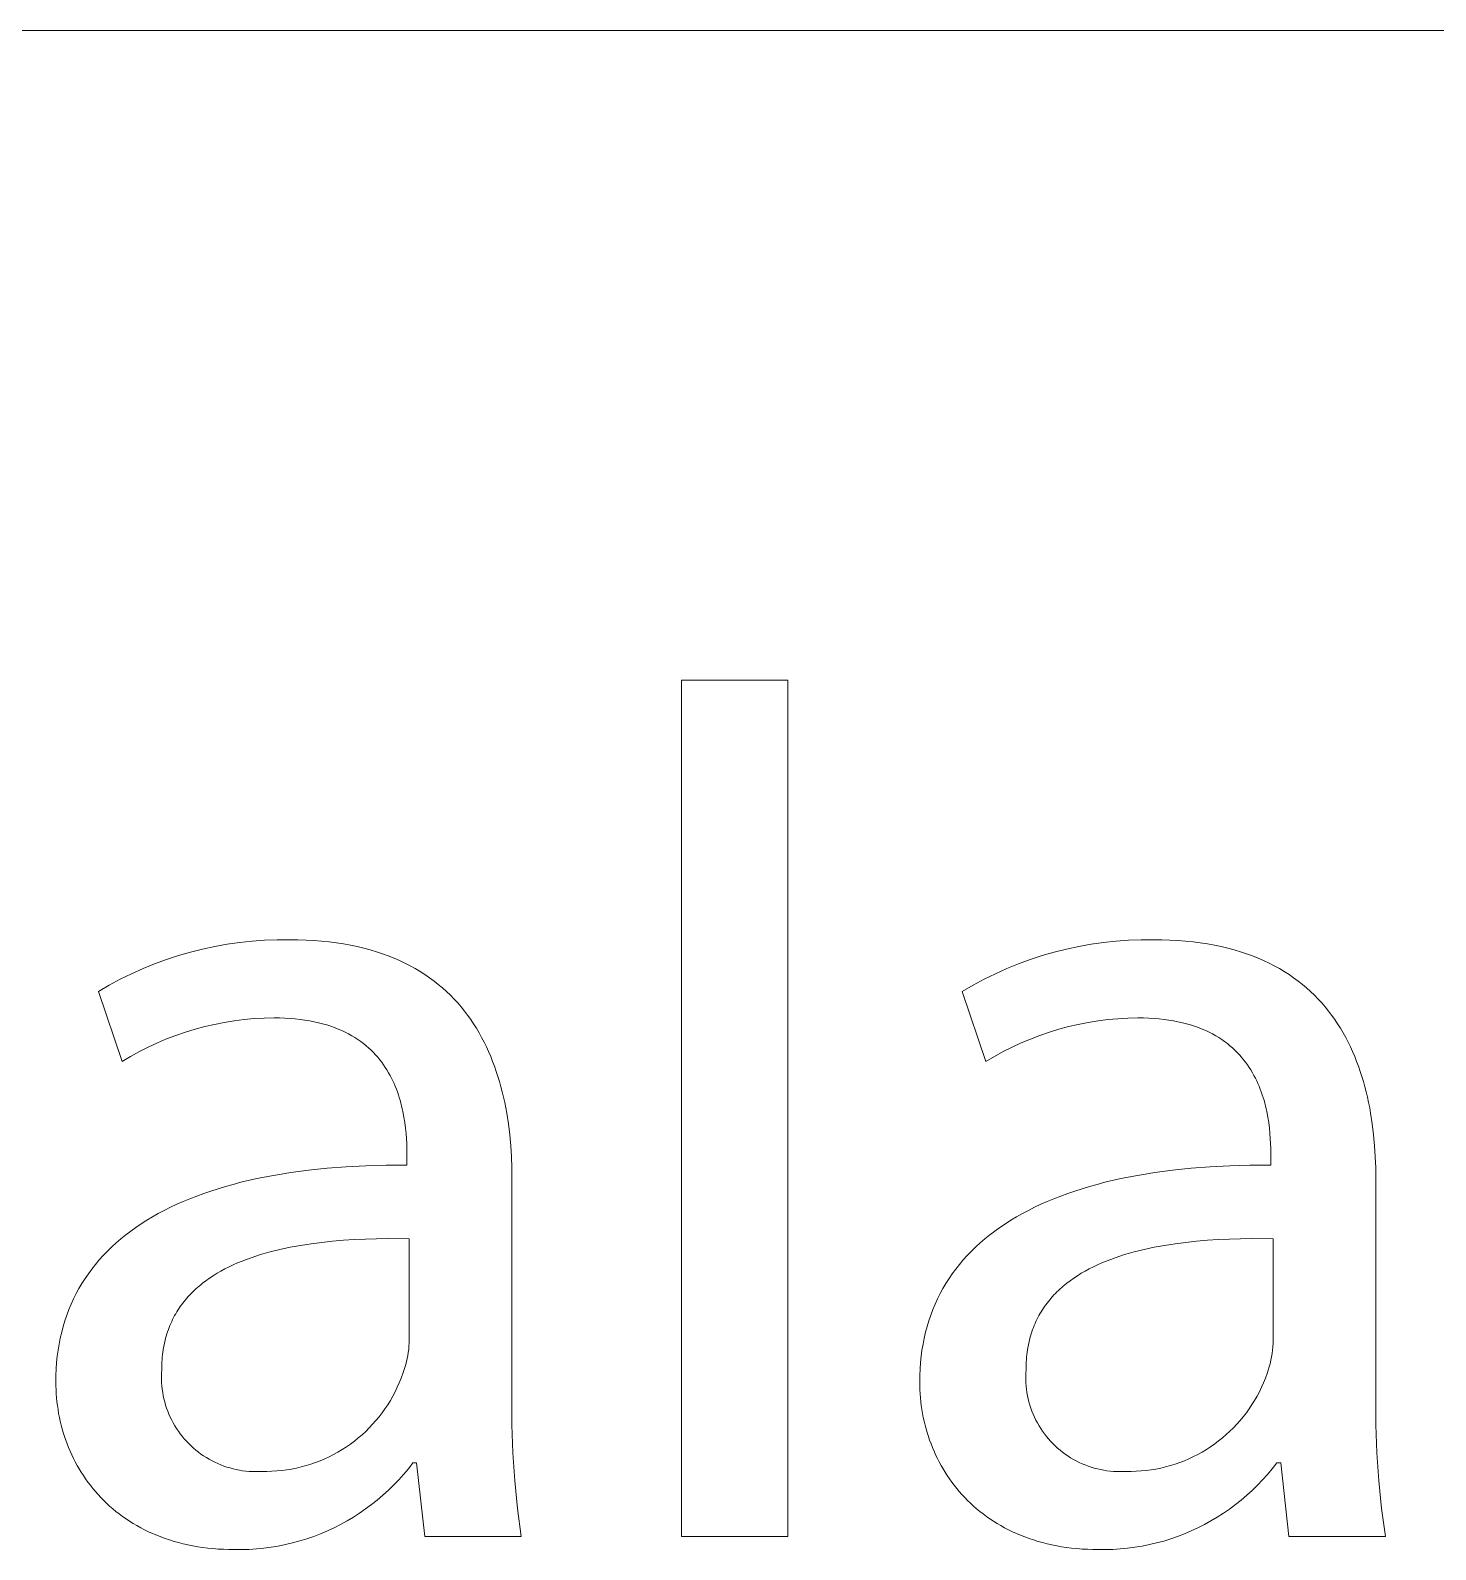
# Model space of a CAD drawing. Header units: millimetres. Extents: x 1422 to 6060, y -58 to 3182.
# Drawn here: x 5722.9 to 5777, y 142.8 to 201.3 of the extents above; entities that cross this region are included whole.
import ezdxf

# ---------------------------------------------------------------- set-up
doc = ezdxf.new("R2010")
doc.units = ezdxf.units.MM
doc.header["$MEASUREMENT"] = 0
doc.layers.add('Domyślny', color=7, linetype='Continuous', true_color=0x000000)

msp = doc.modelspace()

# ---------------------------------------------------------------- linework, layer by layer
at = {"layer": 'Domyślny', "color": 18, "lineweight": 15, "true_color": 0x000000}
for p, q in [((4307.174, 201.315), (6059.729, 201.315)), ((5747.928, 176.286), (5752.021, 176.286)), ((5747.928, 143.315), (5747.928, 176.286)), ((5752.021, 176.286), (5752.021, 143.315)), ((5730.445, 166.122), (5730.923, 166.19)), ((5730.923, 166.19), (5731.404, 166.242)), ((5731.404, 166.242), (5731.886, 166.277)), ((5731.886, 166.277), (5732.368, 166.296)), ((5732.368, 166.296), (5732.852, 166.297)), ((5732.852, 166.297), (5733.169, 166.294)), ((5733.169, 166.294), (5733.479, 166.283)), ((5733.479, 166.283), (5733.782, 166.267)), ((5733.782, 166.267), (5734.078, 166.243)), ((5734.078, 166.243), (5734.366, 166.213)), ((5734.366, 166.213), (5734.647, 166.177)), ((5734.647, 166.177), (5734.921, 166.135)), ((5763.7, 166.121), (5764.178, 166.189)), ((5764.178, 166.189), (5764.659, 166.241)), ((5764.659, 166.241), (5765.14, 166.277)), ((5765.14, 166.277), (5765.623, 166.295)), ((5765.623, 166.295), (5766.106, 166.297)), ((5766.106, 166.297), (5766.425, 166.294)), ((5766.425, 166.294), (5766.735, 166.283)), ((5766.735, 166.283), (5767.039, 166.267)), ((5767.039, 166.267), (5767.335, 166.243)), ((5767.335, 166.243), (5767.624, 166.213)), ((5767.624, 166.213), (5767.905, 166.177)), ((5767.905, 166.177), (5768.18, 166.135)), ((5728.106, 165.533), (5728.565, 165.683)), ((5728.565, 165.683), (5729.029, 165.817)), ((5729.029, 165.817), (5729.497, 165.935)), ((5729.497, 165.935), (5729.97, 166.037)), ((5729.97, 166.037), (5730.445, 166.122)), ((5734.921, 166.135), (5735.188, 166.087)), ((5735.188, 166.087), (5735.448, 166.032)), ((5735.448, 166.032), (5735.701, 165.972)), ((5735.701, 165.972), (5735.947, 165.906)), ((5735.947, 165.906), (5736.187, 165.834)), ((5736.187, 165.834), (5736.42, 165.757)), ((5736.42, 165.757), (5736.647, 165.674)), ((5736.647, 165.674), (5736.867, 165.586)), ((5736.867, 165.586), (5737.081, 165.493)), ((5761.361, 165.531), (5761.82, 165.682)), ((5761.82, 165.682), (5762.284, 165.816)), ((5762.284, 165.816), (5762.752, 165.934)), ((5762.752, 165.934), (5763.225, 166.035)), ((5763.225, 166.035), (5763.7, 166.121)), ((5768.18, 166.135), (5768.447, 166.087)), ((5768.447, 166.087), (5768.707, 166.032)), ((5768.707, 166.032), (5768.961, 165.972)), ((5768.961, 165.972), (5769.208, 165.906)), ((5769.208, 165.906), (5769.448, 165.834)), ((5769.448, 165.834), (5769.681, 165.757)), ((5769.681, 165.757), (5769.908, 165.674)), ((5769.908, 165.674), (5770.128, 165.586)), ((5770.128, 165.586), (5770.342, 165.493)), ((5726.763, 164.987), (5727.204, 165.185)), ((5727.204, 165.185), (5727.652, 165.367)), ((5727.652, 165.367), (5728.106, 165.533)), ((5737.081, 165.493), (5737.288, 165.395)), ((5737.288, 165.395), (5737.49, 165.292)), ((5737.49, 165.292), (5737.685, 165.183)), ((5737.685, 165.183), (5737.874, 165.071)), ((5737.874, 165.071), (5738.057, 164.953)), ((5760.018, 164.986), (5760.459, 165.184)), ((5760.459, 165.184), (5760.907, 165.365)), ((5760.907, 165.365), (5761.361, 165.531)), ((5770.342, 165.493), (5770.55, 165.395)), ((5770.55, 165.395), (5770.751, 165.292)), ((5770.751, 165.292), (5770.947, 165.183)), ((5770.947, 165.183), (5771.136, 165.071)), ((5771.136, 165.071), (5771.319, 164.953)), ((5725.485, 164.305), (5725.903, 164.547)), ((5725.903, 164.547), (5726.329, 164.775)), ((5726.329, 164.775), (5726.763, 164.987)), ((5738.057, 164.953), (5738.235, 164.831)), ((5738.235, 164.831), (5738.406, 164.705)), ((5738.406, 164.705), (5738.572, 164.574)), ((5738.572, 164.574), (5738.732, 164.439)), ((5738.732, 164.439), (5738.886, 164.3)), ((5758.74, 164.305), (5759.158, 164.547)), ((5759.158, 164.547), (5759.585, 164.774)), ((5759.585, 164.774), (5760.018, 164.986)), ((5771.319, 164.953), (5771.496, 164.831)), ((5771.496, 164.831), (5771.668, 164.705)), ((5771.668, 164.705), (5771.833, 164.574)), ((5771.833, 164.574), (5771.993, 164.439)), ((5771.993, 164.439), (5772.148, 164.3)), ((5726.396, 161.602), (5725.485, 164.305)), ((5738.886, 164.3), (5739.035, 164.157)), ((5739.035, 164.157), (5739.179, 164.01)), ((5739.179, 164.01), (5739.317, 163.859)), ((5739.317, 163.859), (5739.45, 163.705)), ((5759.651, 161.602), (5758.74, 164.305)), ((5772.148, 164.3), (5772.297, 164.157)), ((5772.297, 164.157), (5772.44, 164.01)), ((5772.44, 164.01), (5772.578, 163.859)), ((5772.578, 163.859), (5772.711, 163.705)), ((5731.479, 163.255), (5731.095, 163.22)), ((5731.864, 163.277), (5731.479, 163.255)), ((5732.249, 163.286), (5731.864, 163.277)), ((5732.462, 163.283), (5732.249, 163.286)), ((5732.669, 163.276), (5732.462, 163.283)), ((5732.87, 163.264), (5732.669, 163.276)), ((5733.065, 163.248), (5732.87, 163.264)), ((5733.255, 163.227), (5733.065, 163.248)), ((5739.45, 163.705), (5739.578, 163.547)), ((5739.578, 163.547), (5739.7, 163.386)), ((5739.7, 163.386), (5739.818, 163.222)), ((5764.734, 163.254), (5764.35, 163.219)), ((5765.119, 163.277), (5764.734, 163.254)), ((5765.504, 163.286), (5765.119, 163.277)), ((5765.717, 163.283), (5765.504, 163.286)), ((5765.924, 163.276), (5765.717, 163.283)), ((5766.125, 163.264), (5765.924, 163.276)), ((5766.32, 163.248), (5766.125, 163.264)), ((5766.509, 163.227), (5766.32, 163.248)), ((5772.711, 163.705), (5772.839, 163.547)), ((5772.839, 163.547), (5772.961, 163.386)), ((5772.961, 163.386), (5773.079, 163.222)), ((5728.838, 162.735), (5728.474, 162.61)), ((5729.207, 162.848), (5728.838, 162.735)), ((5729.579, 162.948), (5729.207, 162.848)), ((5729.954, 163.036), (5729.579, 162.948)), ((5730.332, 163.11), (5729.954, 163.036)), ((5730.713, 163.171), (5730.332, 163.11)), ((5731.095, 163.22), (5730.713, 163.171)), ((5733.439, 163.201), (5733.255, 163.227)), ((5733.617, 163.172), (5733.439, 163.201)), ((5733.79, 163.138), (5733.617, 163.172)), ((5733.958, 163.1), (5733.79, 163.138)), ((5734.12, 163.059), (5733.958, 163.1)), ((5734.278, 163.013), (5734.12, 163.059)), ((5734.43, 162.964), (5734.278, 163.013)), ((5734.577, 162.912), (5734.43, 162.964)), ((5734.719, 162.855), (5734.577, 162.912)), ((5734.857, 162.796), (5734.719, 162.855)), ((5734.989, 162.733), (5734.857, 162.796)), ((5735.117, 162.667), (5734.989, 162.733)), ((5735.241, 162.598), (5735.117, 162.667)), ((5739.818, 163.222), (5739.931, 163.054)), ((5739.931, 163.054), (5740.039, 162.883)), ((5740.039, 162.883), (5740.142, 162.709)), ((5740.142, 162.709), (5740.24, 162.533)), ((5762.093, 162.734), (5761.729, 162.608)), ((5762.462, 162.846), (5762.093, 162.734)), ((5762.834, 162.947), (5762.462, 162.846)), ((5763.209, 163.034), (5762.834, 162.947)), ((5763.587, 163.109), (5763.209, 163.034)), ((5763.968, 163.17), (5763.587, 163.109)), ((5764.35, 163.219), (5763.968, 163.17)), ((5766.693, 163.201), (5766.509, 163.227)), ((5766.872, 163.172), (5766.693, 163.201)), ((5767.045, 163.138), (5766.872, 163.172)), ((5767.213, 163.1), (5767.045, 163.138)), ((5767.375, 163.059), (5767.213, 163.1)), ((5767.532, 163.013), (5767.375, 163.059)), ((5767.685, 162.964), (5767.532, 163.013)), ((5767.832, 162.912), (5767.685, 162.964)), ((5767.974, 162.855), (5767.832, 162.912)), ((5768.112, 162.796), (5767.974, 162.855)), ((5768.244, 162.733), (5768.112, 162.796)), ((5768.372, 162.667), (5768.244, 162.733)), ((5768.496, 162.598), (5768.372, 162.667)), ((5773.079, 163.222), (5773.191, 163.054)), ((5773.191, 163.054), (5773.299, 162.883)), ((5773.299, 162.883), (5773.402, 162.709)), ((5773.402, 162.709), (5773.5, 162.533)), ((5727.409, 162.16), (5727.065, 161.985)), ((5727.759, 162.322), (5727.409, 162.16)), ((5728.114, 162.472), (5727.759, 162.322)), ((5728.474, 162.61), (5728.114, 162.472)), ((5735.36, 162.526), (5735.241, 162.598)), ((5735.474, 162.452), (5735.36, 162.526)), ((5735.584, 162.375), (5735.474, 162.452)), ((5735.69, 162.295), (5735.584, 162.375)), ((5735.791, 162.212), (5735.69, 162.295)), ((5735.889, 162.128), (5735.791, 162.212)), ((5735.982, 162.041), (5735.889, 162.128)), ((5740.24, 162.533), (5740.334, 162.353)), ((5740.334, 162.353), (5740.423, 162.171)), ((5740.423, 162.171), (5740.508, 161.987)), ((5760.664, 162.159), (5760.32, 161.985)), ((5761.014, 162.321), (5760.664, 162.159)), ((5761.369, 162.471), (5761.014, 162.321)), ((5761.729, 162.608), (5761.369, 162.471)), ((5768.614, 162.526), (5768.496, 162.598)), ((5768.729, 162.452), (5768.614, 162.526)), ((5768.839, 162.375), (5768.729, 162.452)), ((5768.945, 162.295), (5768.839, 162.375)), ((5769.046, 162.212), (5768.945, 162.295)), ((5769.144, 162.128), (5769.046, 162.212)), ((5769.237, 162.041), (5769.144, 162.128)), ((5773.5, 162.533), (5773.593, 162.353)), ((5773.593, 162.353), (5773.682, 162.171)), ((5773.682, 162.171), (5773.767, 161.987)), ((5726.728, 161.8), (5726.396, 161.602)), ((5727.065, 161.985), (5726.728, 161.8)), ((5736.072, 161.952), (5735.982, 162.041)), ((5736.158, 161.86), (5736.072, 161.952)), ((5736.239, 161.767), (5736.158, 161.86)), ((5736.318, 161.673), (5736.239, 161.767)), ((5736.392, 161.576), (5736.318, 161.673)), ((5736.463, 161.478), (5736.392, 161.576)), ((5740.508, 161.987), (5740.588, 161.8)), ((5740.588, 161.8), (5740.664, 161.611)), ((5740.664, 161.611), (5740.736, 161.419)), ((5759.982, 161.799), (5759.651, 161.602)), ((5760.32, 161.985), (5759.982, 161.799)), ((5769.327, 161.952), (5769.237, 162.041)), ((5769.412, 161.86), (5769.327, 161.952)), ((5769.494, 161.767), (5769.412, 161.86)), ((5769.572, 161.673), (5769.494, 161.767)), ((5769.647, 161.576), (5769.572, 161.673)), ((5769.718, 161.478), (5769.647, 161.576)), ((5773.767, 161.987), (5773.847, 161.8)), ((5773.847, 161.8), (5773.923, 161.611)), ((5773.923, 161.611), (5773.994, 161.419)), ((5736.531, 161.378), (5736.463, 161.478)), ((5736.595, 161.278), (5736.531, 161.378)), ((5736.656, 161.175), (5736.595, 161.278)), ((5736.714, 161.072), (5736.656, 161.175)), ((5736.768, 160.968), (5736.714, 161.072)), ((5736.82, 160.863), (5736.768, 160.968)), ((5740.736, 161.419), (5740.804, 161.226)), ((5740.804, 161.226), (5740.867, 161.03)), ((5740.867, 161.03), (5740.927, 160.833)), ((5769.786, 161.378), (5769.718, 161.478)), ((5769.85, 161.278), (5769.786, 161.378)), ((5769.911, 161.175), (5769.85, 161.278)), ((5769.968, 161.072), (5769.911, 161.175)), ((5770.023, 160.968), (5769.968, 161.072)), ((5770.075, 160.863), (5770.023, 160.968)), ((5773.994, 161.419), (5774.062, 161.226)), ((5774.062, 161.226), (5774.125, 161.03)), ((5774.125, 161.03), (5774.184, 160.833)), ((5736.868, 160.756), (5736.82, 160.863)), ((5736.914, 160.65), (5736.868, 160.756)), ((5736.957, 160.542), (5736.914, 160.65)), ((5736.997, 160.435), (5736.957, 160.542)), ((5737.035, 160.327), (5736.997, 160.435)), ((5737.07, 160.218), (5737.035, 160.327)), ((5740.927, 160.833), (5740.983, 160.634)), ((5740.983, 160.634), (5741.034, 160.434)), ((5741.034, 160.434), (5741.082, 160.231)), ((5770.123, 160.756), (5770.075, 160.863)), ((5770.169, 160.65), (5770.123, 160.756)), ((5770.212, 160.542), (5770.169, 160.65)), ((5770.252, 160.435), (5770.212, 160.542)), ((5770.289, 160.327), (5770.252, 160.435)), ((5770.324, 160.218), (5770.289, 160.327)), ((5774.184, 160.833), (5774.24, 160.634)), ((5774.24, 160.634), (5774.291, 160.434)), ((5774.291, 160.434), (5774.339, 160.231)), ((5737.102, 160.11), (5737.07, 160.218)), ((5737.132, 160.001), (5737.102, 160.11)), ((5737.16, 159.893), (5737.132, 160.001)), ((5737.186, 159.784), (5737.16, 159.893)), ((5737.209, 159.676), (5737.186, 159.784)), ((5741.082, 160.231), (5741.127, 160.028)), ((5741.127, 160.028), (5741.168, 159.823)), ((5741.168, 159.823), (5741.205, 159.617)), ((5770.357, 160.11), (5770.324, 160.218)), ((5770.387, 160.001), (5770.357, 160.11)), ((5770.415, 159.893), (5770.387, 160.001)), ((5770.441, 159.784), (5770.415, 159.893)), ((5770.464, 159.676), (5770.441, 159.784)), ((5774.339, 160.231), (5774.383, 160.028)), ((5774.383, 160.028), (5774.424, 159.823)), ((5774.424, 159.823), (5774.461, 159.617)), ((5737.25, 159.462), (5737.209, 159.676)), ((5737.284, 159.25), (5737.25, 159.462)), ((5737.31, 159.041), (5737.284, 159.25)), ((5741.205, 159.617), (5741.269, 159.202)), ((5741.269, 159.202), (5741.321, 158.783)), ((5770.505, 159.462), (5770.464, 159.676)), ((5770.538, 159.25), (5770.505, 159.462)), ((5770.565, 159.041), (5770.538, 159.25)), ((5774.461, 159.617), (5774.525, 159.202)), ((5774.525, 159.202), (5774.576, 158.783)), ((5737.33, 158.837), (5737.31, 159.041)), ((5737.344, 158.638), (5737.33, 158.837)), ((5737.354, 158.445), (5737.344, 158.638)), ((5741.321, 158.783), (5741.359, 158.362)), ((5770.585, 158.837), (5770.565, 159.041)), ((5770.599, 158.638), (5770.585, 158.837)), ((5770.609, 158.445), (5770.599, 158.638)), ((5774.576, 158.783), (5774.614, 158.362)), ((5737.359, 158.259), (5737.354, 158.445)), ((5737.361, 158.081), (5737.359, 158.259)), ((5737.361, 157.618), (5737.361, 158.081)), ((5741.359, 158.362), (5741.386, 157.94)), ((5770.614, 158.259), (5770.609, 158.445)), ((5770.616, 158.081), (5770.614, 158.259)), ((5770.616, 157.618), (5770.616, 158.081)), ((5774.614, 158.362), (5774.641, 157.94)), ((5732.891, 157.329), (5733.578, 157.42)), ((5733.578, 157.42), (5734.288, 157.495)), ((5734.288, 157.495), (5735.022, 157.552)), ((5735.022, 157.552), (5735.779, 157.591)), ((5735.779, 157.591), (5736.559, 157.614)), ((5736.559, 157.614), (5737.361, 157.618)), ((5741.386, 157.94), (5741.402, 157.516)), ((5741.402, 157.516), (5741.407, 157.093)), ((5766.152, 157.329), (5766.838, 157.42)), ((5766.838, 157.42), (5767.548, 157.495)), ((5767.548, 157.495), (5768.28, 157.552)), ((5768.28, 157.552), (5769.036, 157.591)), ((5769.036, 157.591), (5769.815, 157.614)), ((5769.815, 157.614), (5770.616, 157.618)), ((5774.641, 157.94), (5774.657, 157.516)), ((5774.657, 157.516), (5774.662, 157.093)), ((5730.381, 156.793), (5730.674, 156.874)), ((5730.674, 156.874), (5730.973, 156.952)), ((5730.973, 156.952), (5731.588, 157.095)), ((5731.588, 157.095), (5732.228, 157.22)), ((5732.228, 157.22), (5732.891, 157.329)), ((5741.407, 157.093), (5741.407, 148.692)), ((5763.643, 156.793), (5763.935, 156.874)), ((5763.935, 156.874), (5764.234, 156.952)), ((5764.234, 156.952), (5764.849, 157.095)), ((5764.849, 157.095), (5765.489, 157.22)), ((5765.489, 157.22), (5766.152, 157.329)), ((5774.662, 157.093), (5774.662, 148.692)), ((5728.754, 156.215), (5729.009, 156.322)), ((5729.009, 156.322), (5729.271, 156.424)), ((5729.271, 156.424), (5729.54, 156.523)), ((5729.54, 156.523), (5729.814, 156.617)), ((5729.814, 156.617), (5730.095, 156.707)), ((5730.095, 156.707), (5730.381, 156.793)), ((5762.015, 156.215), (5762.271, 156.322)), ((5762.271, 156.322), (5762.533, 156.424)), ((5762.533, 156.424), (5762.801, 156.523)), ((5762.801, 156.523), (5763.076, 156.617)), ((5763.076, 156.617), (5763.356, 156.707)), ((5763.356, 156.707), (5763.643, 156.793)), ((5727.568, 155.622), (5727.793, 155.748)), ((5727.793, 155.748), (5728.023, 155.871)), ((5728.023, 155.871), (5728.261, 155.99)), ((5728.261, 155.99), (5728.504, 156.105)), ((5728.504, 156.105), (5728.754, 156.215)), ((5760.829, 155.622), (5761.054, 155.748)), ((5761.054, 155.748), (5761.285, 155.871)), ((5761.285, 155.871), (5761.522, 155.99)), ((5761.522, 155.99), (5761.765, 156.105)), ((5761.765, 156.105), (5762.015, 156.215)), ((5726.541, 154.928), (5726.734, 155.074)), ((5726.734, 155.074), (5726.933, 155.217)), ((5726.933, 155.217), (5727.138, 155.356)), ((5727.138, 155.356), (5727.35, 155.491)), ((5727.35, 155.491), (5727.568, 155.622)), ((5759.801, 154.928), (5759.994, 155.074)), ((5759.994, 155.074), (5760.193, 155.217)), ((5760.193, 155.217), (5760.399, 155.356)), ((5760.399, 155.356), (5760.611, 155.491)), ((5760.611, 155.491), (5760.829, 155.622)), ((5725.835, 154.301), (5726.002, 154.464)), ((5726.002, 154.464), (5726.175, 154.622)), ((5726.175, 154.622), (5726.355, 154.777)), ((5726.355, 154.777), (5726.541, 154.928)), ((5733.266, 154.524), (5732.868, 154.451)), ((5733.671, 154.586), (5733.266, 154.524)), ((5734.082, 154.639), (5733.671, 154.586)), ((5734.498, 154.683), (5734.082, 154.639)), ((5734.917, 154.718), (5734.498, 154.683)), ((5735.339, 154.745), (5734.917, 154.718)), ((5735.763, 154.765), (5735.339, 154.745)), ((5736.611, 154.783), (5735.763, 154.765)), ((5737.454, 154.777), (5736.611, 154.783)), ((5737.454, 150.885), (5737.454, 154.777)), ((5759.094, 154.301), (5759.261, 154.464)), ((5759.261, 154.464), (5759.435, 154.622)), ((5759.435, 154.622), (5759.615, 154.777)), ((5759.615, 154.777), (5759.801, 154.928)), ((5766.531, 154.524), (5766.134, 154.451)), ((5766.936, 154.586), (5766.531, 154.524)), ((5767.346, 154.639), (5766.936, 154.586)), ((5767.76, 154.683), (5767.346, 154.639)), ((5768.179, 154.718), (5767.76, 154.683)), ((5768.6, 154.745), (5768.179, 154.718)), ((5769.023, 154.765), (5768.6, 154.745)), ((5769.869, 154.783), (5769.023, 154.765)), ((5770.708, 154.777), (5769.869, 154.783)), ((5770.708, 150.885), (5770.708, 154.777)), ((5725.375, 153.79), (5725.522, 153.965)), ((5725.522, 153.965), (5725.675, 154.135)), ((5725.675, 154.135), (5725.835, 154.301)), ((5731.016, 153.92), (5730.846, 153.849)), ((5731.188, 153.986), (5731.016, 153.92)), ((5731.364, 154.05), (5731.188, 153.986)), ((5731.543, 154.11), (5731.364, 154.05)), ((5731.725, 154.168), (5731.543, 154.11)), ((5731.909, 154.222), (5731.725, 154.168)), ((5732.096, 154.274), (5731.909, 154.222)), ((5732.477, 154.368), (5732.096, 154.274)), ((5732.868, 154.451), (5732.477, 154.368)), ((5758.633, 153.79), (5758.78, 153.965)), ((5758.78, 153.965), (5758.934, 154.135)), ((5758.934, 154.135), (5759.094, 154.301)), ((5764.284, 153.92), (5764.115, 153.849)), ((5764.456, 153.986), (5764.284, 153.92)), ((5764.632, 154.05), (5764.456, 153.986)), ((5764.811, 154.11), (5764.632, 154.05)), ((5764.992, 154.168), (5764.811, 154.11)), ((5765.176, 154.222), (5764.992, 154.168)), ((5765.363, 154.274), (5765.176, 154.222)), ((5765.744, 154.368), (5765.363, 154.274)), ((5766.134, 154.451), (5765.744, 154.368)), ((5724.973, 153.245), (5725.101, 153.431)), ((5725.101, 153.431), (5725.234, 153.612)), ((5725.234, 153.612), (5725.375, 153.79)), ((5729.906, 153.357), (5729.763, 153.263)), ((5730.053, 153.448), (5729.906, 153.357)), ((5730.204, 153.536), (5730.053, 153.448)), ((5730.359, 153.619), (5730.204, 153.536)), ((5730.518, 153.699), (5730.359, 153.619)), ((5730.68, 153.776), (5730.518, 153.699)), ((5730.846, 153.849), (5730.68, 153.776)), ((5758.231, 153.245), (5758.358, 153.431)), ((5758.358, 153.431), (5758.492, 153.612)), ((5758.492, 153.612), (5758.633, 153.79)), ((5763.175, 153.357), (5763.033, 153.263)), ((5763.322, 153.448), (5763.175, 153.357)), ((5763.473, 153.536), (5763.322, 153.448)), ((5763.628, 153.619), (5763.473, 153.536)), ((5763.787, 153.699), (5763.628, 153.619)), ((5763.949, 153.776), (5763.787, 153.699)), ((5764.115, 153.849), (5763.949, 153.776)), ((5724.632, 152.665), (5724.739, 152.862)), ((5724.739, 152.862), (5724.853, 153.055)), ((5724.853, 153.055), (5724.973, 153.245)), ((5729.116, 152.732), (5729.058, 152.674)), ((5729.176, 152.79), (5729.116, 152.732)), ((5729.236, 152.846), (5729.176, 152.79)), ((5729.298, 152.902), (5729.236, 152.846)), ((5729.361, 152.956), (5729.298, 152.902)), ((5729.425, 153.01), (5729.361, 152.956)), ((5729.491, 153.062), (5729.425, 153.01)), ((5729.625, 153.164), (5729.491, 153.062)), ((5729.763, 153.263), (5729.625, 153.164)), ((5757.889, 152.665), (5757.996, 152.862)), ((5757.996, 152.862), (5758.11, 153.055)), ((5758.11, 153.055), (5758.231, 153.245)), ((5762.386, 152.732), (5762.328, 152.674)), ((5762.445, 152.79), (5762.386, 152.732)), ((5762.506, 152.846), (5762.445, 152.79)), ((5762.568, 152.902), (5762.506, 152.846)), ((5762.631, 152.956), (5762.568, 152.902)), ((5762.695, 153.01), (5762.631, 152.956)), ((5762.76, 153.062), (5762.695, 153.01)), ((5762.894, 153.164), (5762.76, 153.062)), ((5763.033, 153.263), (5762.894, 153.164)), ((5724.352, 152.051), (5724.438, 152.26)), ((5724.438, 152.26), (5724.532, 152.464)), ((5724.532, 152.464), (5724.632, 152.665)), ((5728.639, 152.169), (5728.593, 152.101)), ((5728.687, 152.236), (5728.639, 152.169)), ((5728.736, 152.301), (5728.687, 152.236)), ((5728.786, 152.366), (5728.736, 152.301)), ((5728.838, 152.43), (5728.786, 152.366)), ((5728.891, 152.492), (5728.838, 152.43)), ((5728.946, 152.554), (5728.891, 152.492)), ((5729.001, 152.614), (5728.946, 152.554)), ((5729.058, 152.674), (5729.001, 152.614)), ((5757.608, 152.051), (5757.695, 152.26)), ((5757.695, 152.26), (5757.788, 152.464)), ((5757.788, 152.464), (5757.889, 152.665)), ((5761.909, 152.169), (5761.863, 152.101)), ((5761.957, 152.236), (5761.909, 152.169)), ((5762.006, 152.301), (5761.957, 152.236)), ((5762.056, 152.366), (5762.006, 152.301)), ((5762.108, 152.43), (5762.056, 152.366)), ((5762.161, 152.492), (5762.108, 152.43)), ((5762.215, 152.554), (5762.161, 152.492)), ((5762.271, 152.614), (5762.215, 152.554)), ((5762.328, 152.674), (5762.271, 152.614)), ((5724.132, 151.404), (5724.199, 151.623)), ((5724.199, 151.623), (5724.272, 151.839)), ((5724.272, 151.839), (5724.352, 152.051)), ((5728.309, 151.594), (5728.275, 151.517)), ((5728.345, 151.67), (5728.309, 151.594)), ((5728.383, 151.744), (5728.345, 151.67)), ((5728.422, 151.818), (5728.383, 151.744)), ((5728.463, 151.89), (5728.422, 151.818)), ((5728.505, 151.962), (5728.463, 151.89)), ((5728.548, 152.032), (5728.505, 151.962)), ((5728.593, 152.101), (5728.548, 152.032)), ((5757.388, 151.404), (5757.454, 151.623)), ((5757.454, 151.623), (5757.528, 151.839)), ((5757.528, 151.839), (5757.608, 152.051)), ((5761.579, 151.594), (5761.545, 151.517)), ((5761.616, 151.67), (5761.579, 151.594)), ((5761.653, 151.744), (5761.616, 151.67)), ((5761.692, 151.818), (5761.653, 151.744)), ((5761.733, 151.89), (5761.692, 151.818)), ((5761.775, 151.962), (5761.733, 151.89)), ((5761.818, 152.032), (5761.775, 151.962)), ((5761.863, 152.101), (5761.818, 152.032)), ((5723.975, 150.723), (5724.021, 150.954)), ((5724.021, 150.954), (5724.073, 151.181)), ((5724.073, 151.181), (5724.132, 151.404)), ((5728.1, 151.031), (5728.076, 150.946)), ((5728.125, 151.115), (5728.1, 151.031)), ((5728.152, 151.198), (5728.125, 151.115)), ((5728.18, 151.279), (5728.152, 151.198)), ((5728.21, 151.36), (5728.18, 151.279)), ((5728.242, 151.439), (5728.21, 151.36)), ((5728.275, 151.517), (5728.242, 151.439)), ((5757.23, 150.723), (5757.276, 150.954)), ((5757.276, 150.954), (5757.328, 151.181)), ((5757.328, 151.181), (5757.388, 151.404)), ((5761.37, 151.031), (5761.346, 150.946)), ((5761.395, 151.115), (5761.37, 151.031)), ((5761.422, 151.198), (5761.395, 151.115)), ((5761.45, 151.279), (5761.422, 151.198)), ((5761.48, 151.36), (5761.45, 151.279)), ((5761.512, 151.439), (5761.48, 151.36)), ((5761.545, 151.517), (5761.512, 151.439)), ((5723.905, 150.251), (5723.936, 150.489)), ((5723.936, 150.489), (5723.975, 150.723)), ((5727.97, 150.41), (5727.958, 150.316)), ((5727.983, 150.502), (5727.97, 150.41)), ((5727.998, 150.593), (5727.983, 150.502)), ((5728.015, 150.683), (5727.998, 150.593)), ((5728.034, 150.772), (5728.015, 150.683)), ((5728.054, 150.86), (5728.034, 150.772)), ((5728.076, 150.946), (5728.054, 150.86)), ((5737.398, 150.285), (5737.417, 150.404)), ((5737.417, 150.404), (5737.432, 150.524)), ((5737.432, 150.524), (5737.443, 150.644)), ((5737.443, 150.644), (5737.45, 150.764)), ((5737.45, 150.764), (5737.454, 150.885)), ((5757.16, 150.251), (5757.191, 150.489)), ((5757.191, 150.489), (5757.23, 150.723)), ((5761.24, 150.41), (5761.228, 150.316)), ((5761.253, 150.502), (5761.24, 150.41)), ((5761.269, 150.593), (5761.253, 150.502)), ((5761.286, 150.683), (5761.269, 150.593)), ((5761.304, 150.772), (5761.286, 150.683)), ((5761.324, 150.86), (5761.304, 150.772)), ((5761.346, 150.946), (5761.324, 150.86)), ((5770.665, 150.358), (5770.682, 150.489)), ((5770.682, 150.489), (5770.695, 150.621)), ((5770.695, 150.621), (5770.704, 150.753)), ((5770.704, 150.753), (5770.708, 150.885)), ((5723.862, 149.765), (5723.88, 150.01)), ((5723.88, 150.01), (5723.905, 150.251)), ((5727.926, 149.828), (5727.925, 149.727)), ((5727.929, 149.928), (5727.926, 149.828)), ((5727.934, 150.027), (5727.929, 149.928)), ((5727.94, 150.125), (5727.934, 150.027)), ((5727.948, 150.221), (5727.94, 150.125)), ((5727.958, 150.316), (5727.948, 150.221)), ((5737.248, 149.701), (5737.285, 149.816)), ((5737.285, 149.816), (5737.319, 149.932)), ((5737.319, 149.932), (5737.349, 150.049)), ((5737.349, 150.049), (5737.375, 150.166)), ((5737.375, 150.166), (5737.398, 150.285)), ((5757.117, 149.765), (5757.135, 150.01)), ((5757.135, 150.01), (5757.16, 150.251)), ((5761.196, 149.828), (5761.195, 149.727)), ((5761.199, 149.928), (5761.196, 149.828)), ((5761.204, 150.027), (5761.199, 149.928)), ((5761.21, 150.125), (5761.204, 150.027)), ((5761.218, 150.221), (5761.21, 150.125)), ((5761.228, 150.316), (5761.218, 150.221)), ((5770.518, 149.713), (5770.556, 149.84)), ((5770.556, 149.84), (5770.589, 149.968)), ((5770.589, 149.968), (5770.619, 150.097)), ((5770.619, 150.097), (5770.644, 150.227)), ((5770.644, 150.227), (5770.665, 150.358)), ((5723.848, 149.264), (5723.852, 149.516)), ((5723.85, 149.111), (5723.848, 149.264)), ((5723.852, 149.516), (5723.862, 149.765)), ((5727.918, 149.602), (5727.914, 149.478)), ((5727.914, 149.478), (5727.915, 149.353)), ((5727.915, 149.353), (5727.921, 149.229)), ((5727.925, 149.727), (5727.918, 149.602)), ((5727.921, 149.229), (5727.93, 149.105)), ((5736.993, 149.057), (5737.07, 149.231)), ((5737.07, 149.231), (5737.141, 149.408)), ((5737.141, 149.408), (5737.206, 149.588)), ((5737.206, 149.588), (5737.248, 149.701)), ((5757.103, 149.264), (5757.107, 149.516)), ((5757.105, 149.111), (5757.103, 149.264)), ((5757.107, 149.516), (5757.117, 149.765)), ((5761.188, 149.602), (5761.184, 149.478)), ((5761.184, 149.478), (5761.185, 149.353)), ((5761.185, 149.353), (5761.19, 149.229)), ((5761.195, 149.727), (5761.188, 149.602)), ((5761.19, 149.229), (5761.199, 149.104)), ((5770.262, 149.058), (5770.34, 149.232)), ((5770.34, 149.232), (5770.411, 149.409)), ((5770.411, 149.409), (5770.477, 149.588)), ((5770.477, 149.588), (5770.518, 149.713)), ((5723.855, 148.958), (5723.85, 149.111)), ((5723.864, 148.806), (5723.855, 148.958)), ((5723.876, 148.654), (5723.864, 148.806)), ((5723.891, 148.502), (5723.876, 148.654)), ((5727.93, 149.105), (5727.944, 148.981)), ((5727.944, 148.981), (5727.962, 148.858)), ((5727.962, 148.858), (5727.984, 148.735)), ((5727.984, 148.735), (5728.01, 148.613)), ((5728.01, 148.613), (5728.041, 148.493)), ((5736.726, 148.551), (5736.82, 148.716)), ((5736.82, 148.716), (5736.909, 148.885)), ((5736.909, 148.885), (5736.993, 149.057)), ((5741.407, 148.692), (5741.408, 147.614)), ((5757.11, 148.958), (5757.105, 149.111)), ((5757.118, 148.806), (5757.11, 148.958)), ((5757.13, 148.654), (5757.118, 148.806)), ((5757.146, 148.502), (5757.13, 148.654)), ((5761.199, 149.104), (5761.212, 148.98)), ((5761.212, 148.98), (5761.23, 148.857)), ((5761.23, 148.857), (5761.252, 148.734)), ((5761.252, 148.734), (5761.278, 148.612)), ((5761.278, 148.612), (5761.309, 148.492)), ((5769.994, 148.552), (5770.089, 148.717)), ((5770.089, 148.717), (5770.178, 148.886)), ((5770.178, 148.886), (5770.262, 149.058)), ((5774.662, 148.692), (5774.662, 147.613)), ((5723.91, 148.351), (5723.891, 148.502)), ((5723.932, 148.201), (5723.91, 148.351)), ((5723.957, 148.051), (5723.932, 148.201)), ((5723.986, 147.901), (5723.957, 148.051)), ((5728.041, 148.493), (5728.076, 148.373)), ((5728.076, 148.373), (5728.114, 148.255)), ((5728.114, 148.255), (5728.157, 148.138)), ((5728.157, 148.138), (5728.204, 148.022)), ((5736.292, 147.923), (5736.408, 148.074)), ((5736.408, 148.074), (5736.519, 148.23)), ((5736.519, 148.23), (5736.625, 148.388)), ((5736.625, 148.388), (5736.726, 148.551)), ((5757.164, 148.351), (5757.146, 148.502)), ((5757.187, 148.201), (5757.164, 148.351)), ((5757.212, 148.051), (5757.187, 148.201)), ((5757.241, 147.901), (5757.212, 148.051)), ((5761.309, 148.492), (5761.343, 148.372)), ((5761.343, 148.372), (5761.382, 148.253)), ((5761.382, 148.253), (5761.425, 148.136)), ((5761.425, 148.136), (5761.471, 148.021)), ((5769.56, 147.925), (5769.677, 148.076)), ((5769.677, 148.076), (5769.788, 148.231)), ((5769.788, 148.231), (5769.894, 148.39)), ((5769.894, 148.39), (5769.994, 148.552)), ((5724.019, 147.753), (5723.986, 147.901)), ((5724.054, 147.605), (5724.019, 147.753)), ((5724.093, 147.458), (5724.054, 147.605)), ((5724.136, 147.312), (5724.093, 147.458)), ((5728.204, 148.022), (5728.255, 147.908)), ((5728.255, 147.908), (5728.309, 147.796)), ((5728.309, 147.796), (5728.368, 147.686)), ((5728.368, 147.686), (5728.43, 147.578)), ((5728.43, 147.578), (5728.495, 147.473)), ((5728.495, 147.473), (5728.565, 147.369)), ((5735.777, 147.361), (5735.913, 147.495)), ((5735.913, 147.495), (5736.044, 147.633)), ((5736.044, 147.633), (5736.17, 147.776)), ((5736.17, 147.776), (5736.292, 147.923)), ((5741.408, 147.614), (5741.445, 146.536)), ((5757.273, 147.753), (5757.241, 147.901)), ((5757.309, 147.605), (5757.273, 147.753)), ((5757.348, 147.458), (5757.309, 147.605)), ((5757.391, 147.312), (5757.348, 147.458)), ((5761.471, 148.021), (5761.522, 147.907)), ((5761.522, 147.907), (5761.576, 147.795)), ((5761.576, 147.795), (5761.635, 147.684)), ((5761.635, 147.684), (5761.697, 147.576)), ((5761.697, 147.576), (5761.763, 147.47)), ((5761.763, 147.47), (5761.832, 147.367)), ((5769.045, 147.363), (5769.181, 147.497)), ((5769.181, 147.497), (5769.312, 147.635)), ((5769.312, 147.635), (5769.438, 147.778)), ((5769.438, 147.778), (5769.56, 147.925)), ((5774.662, 147.613), (5774.7, 146.535)), ((5724.182, 147.167), (5724.136, 147.312)), ((5724.231, 147.023), (5724.182, 147.167)), ((5724.284, 146.88), (5724.231, 147.023)), ((5724.34, 146.739), (5724.284, 146.88)), ((5728.565, 147.369), (5728.638, 147.268)), ((5728.638, 147.268), (5728.714, 147.17)), ((5728.714, 147.17), (5728.794, 147.074)), ((5728.794, 147.074), (5728.877, 146.981)), ((5728.877, 146.981), (5728.963, 146.891)), ((5728.963, 146.891), (5729.052, 146.804)), ((5735.033, 146.764), (5735.19, 146.873)), ((5735.19, 146.873), (5735.343, 146.988)), ((5735.343, 146.988), (5735.491, 147.107)), ((5735.491, 147.107), (5735.636, 147.231)), ((5735.636, 147.231), (5735.777, 147.361)), ((5757.437, 147.167), (5757.391, 147.312)), ((5757.486, 147.023), (5757.437, 147.167)), ((5757.538, 146.88), (5757.486, 147.023)), ((5757.594, 146.739), (5757.538, 146.88)), ((5761.832, 147.367), (5761.905, 147.266)), ((5761.905, 147.266), (5761.981, 147.167)), ((5761.981, 147.167), (5762.061, 147.071)), ((5762.061, 147.071), (5762.144, 146.978)), ((5762.144, 146.978), (5762.23, 146.888)), ((5762.23, 146.888), (5762.319, 146.801)), ((5768.301, 146.767), (5768.458, 146.876)), ((5768.458, 146.876), (5768.611, 146.99)), ((5768.611, 146.99), (5768.76, 147.11)), ((5768.76, 147.11), (5768.904, 147.234)), ((5768.904, 147.234), (5769.045, 147.363)), ((5724.399, 146.599), (5724.34, 146.739)), ((5724.462, 146.46), (5724.399, 146.599)), ((5724.528, 146.322), (5724.462, 146.46)), ((5724.597, 146.187), (5724.528, 146.322)), ((5729.052, 146.804), (5729.144, 146.72)), ((5729.144, 146.72), (5729.238, 146.639)), ((5729.238, 146.639), (5729.336, 146.562)), ((5729.336, 146.562), (5729.436, 146.487)), ((5729.436, 146.487), (5729.539, 146.417)), ((5729.539, 146.417), (5729.644, 146.35)), ((5729.644, 146.35), (5729.751, 146.286)), ((5729.751, 146.286), (5729.86, 146.227)), ((5734.023, 146.229), (5734.199, 146.303)), ((5734.199, 146.303), (5734.372, 146.384)), ((5734.372, 146.384), (5734.542, 146.471)), ((5734.542, 146.471), (5734.709, 146.563)), ((5734.709, 146.563), (5734.873, 146.661)), ((5734.873, 146.661), (5735.033, 146.764)), ((5741.445, 146.536), (5741.516, 145.46)), ((5757.654, 146.599), (5757.594, 146.739)), ((5757.716, 146.46), (5757.654, 146.599)), ((5757.782, 146.322), (5757.716, 146.46)), ((5757.852, 146.187), (5757.782, 146.322)), ((5762.319, 146.801), (5762.411, 146.717)), ((5762.411, 146.717), (5762.506, 146.636)), ((5762.506, 146.636), (5762.604, 146.559)), ((5762.604, 146.559), (5762.704, 146.484)), ((5762.704, 146.484), (5762.807, 146.414)), ((5762.807, 146.414), (5762.912, 146.347)), ((5762.912, 146.347), (5763.019, 146.283)), ((5763.019, 146.283), (5763.129, 146.224)), ((5767.292, 146.231), (5767.468, 146.306)), ((5767.468, 146.306), (5767.64, 146.387)), ((5767.64, 146.387), (5767.81, 146.474)), ((5767.81, 146.474), (5767.977, 146.566)), ((5767.977, 146.566), (5768.141, 146.664)), ((5768.141, 146.664), (5768.301, 146.767)), ((5774.7, 146.535), (5774.774, 145.459)), ((5724.67, 146.052), (5724.597, 146.187)), ((5724.746, 145.92), (5724.67, 146.052)), ((5724.826, 145.789), (5724.746, 145.92)), ((5724.908, 145.66), (5724.826, 145.789)), ((5729.86, 146.227), (5729.972, 146.171)), ((5729.972, 146.171), (5730.085, 146.119)), ((5730.085, 146.119), (5730.2, 146.071)), ((5730.2, 146.071), (5730.316, 146.026)), ((5730.316, 146.026), (5730.434, 145.986)), ((5730.434, 145.986), (5730.553, 145.95)), ((5730.553, 145.95), (5730.674, 145.918)), ((5730.674, 145.918), (5730.795, 145.89)), ((5730.795, 145.89), (5730.917, 145.867)), ((5730.917, 145.867), (5731.04, 145.847)), ((5731.04, 145.847), (5731.164, 145.832)), ((5731.164, 145.832), (5731.288, 145.821)), ((5731.288, 145.821), (5731.412, 145.814)), ((5731.412, 145.814), (5731.537, 145.812)), ((5731.537, 145.812), (5731.662, 145.814)), ((5731.662, 145.814), (5731.786, 145.82)), ((5731.786, 145.82), (5731.977, 145.818)), ((5731.977, 145.818), (5732.168, 145.824)), ((5732.168, 145.824), (5732.358, 145.835)), ((5732.358, 145.835), (5732.548, 145.853)), ((5732.548, 145.853), (5732.737, 145.878)), ((5732.737, 145.878), (5732.926, 145.909)), ((5732.926, 145.909), (5733.113, 145.947)), ((5733.113, 145.947), (5733.298, 145.991)), ((5733.298, 145.991), (5733.483, 146.041)), ((5733.483, 146.041), (5733.665, 146.097)), ((5733.665, 146.097), (5733.845, 146.16)), ((5733.845, 146.16), (5734.023, 146.229)), ((5737.237, 145.703), (5737.048, 145.492)), ((5737.418, 145.921), (5737.237, 145.703)), ((5737.593, 146.144), (5737.418, 145.921)), ((5737.732, 146.144), (5737.593, 146.144)), ((5738.056, 143.318), (5737.732, 146.144)), ((5757.925, 146.052), (5757.852, 146.187)), ((5758.001, 145.92), (5757.925, 146.052)), ((5758.08, 145.789), (5758.001, 145.92)), ((5758.163, 145.66), (5758.08, 145.789)), ((5763.129, 146.224), (5763.24, 146.168)), ((5763.24, 146.168), (5763.353, 146.116)), ((5763.353, 146.116), (5763.468, 146.068)), ((5763.468, 146.068), (5763.585, 146.024)), ((5763.585, 146.024), (5763.703, 145.984)), ((5763.703, 145.984), (5763.822, 145.948)), ((5763.822, 145.948), (5763.943, 145.916)), ((5763.943, 145.916), (5764.064, 145.888)), ((5764.064, 145.888), (5764.187, 145.865)), ((5764.187, 145.865), (5764.31, 145.846)), ((5764.31, 145.846), (5764.434, 145.831)), ((5764.434, 145.831), (5764.558, 145.82)), ((5764.558, 145.82), (5764.682, 145.813)), ((5764.682, 145.813), (5764.807, 145.811)), ((5764.807, 145.811), (5764.932, 145.813)), ((5764.932, 145.813), (5765.056, 145.82)), ((5765.056, 145.82), (5765.247, 145.819)), ((5765.247, 145.819), (5765.438, 145.824)), ((5765.438, 145.824), (5765.628, 145.836)), ((5765.628, 145.836), (5765.818, 145.855)), ((5765.818, 145.855), (5766.007, 145.88)), ((5766.007, 145.88), (5766.195, 145.911)), ((5766.195, 145.911), (5766.382, 145.949)), ((5766.382, 145.949), (5766.568, 145.993)), ((5766.568, 145.993), (5766.752, 146.043)), ((5766.752, 146.043), (5766.934, 146.1)), ((5766.934, 146.1), (5767.114, 146.162)), ((5767.114, 146.162), (5767.292, 146.231)), ((5770.492, 145.703), (5770.303, 145.492)), ((5770.673, 145.92), (5770.492, 145.703)), ((5770.847, 146.144), (5770.673, 145.92)), ((5771.002, 146.144), (5770.847, 146.144)), ((5771.311, 143.318), (5771.002, 146.144)), ((5724.995, 145.533), (5724.908, 145.66)), ((5725.084, 145.408), (5724.995, 145.533)), ((5725.177, 145.285), (5725.084, 145.408)), ((5725.273, 145.164), (5725.177, 145.285)), ((5725.373, 145.045), (5725.273, 145.164)), ((5736.852, 145.288), (5736.649, 145.09)), ((5737.048, 145.492), (5736.852, 145.288)), ((5741.516, 145.46), (5741.622, 144.387)), ((5758.249, 145.533), (5758.163, 145.66)), ((5758.339, 145.408), (5758.249, 145.533)), ((5758.432, 145.285), (5758.339, 145.408)), ((5758.528, 145.164), (5758.432, 145.285)), ((5758.628, 145.045), (5758.528, 145.164)), ((5770.107, 145.287), (5769.905, 145.089)), ((5770.303, 145.492), (5770.107, 145.287)), ((5774.774, 145.459), (5774.885, 144.386)), ((5725.476, 144.928), (5725.373, 145.045)), ((5725.582, 144.814), (5725.476, 144.928)), ((5725.691, 144.702), (5725.582, 144.814)), ((5725.804, 144.593), (5725.691, 144.702)), ((5725.92, 144.486), (5725.804, 144.593)), ((5736.002, 144.54), (5735.774, 144.371)), ((5736.224, 144.716), (5736.002, 144.54)), ((5736.439, 144.899), (5736.224, 144.716)), ((5736.649, 145.09), (5736.439, 144.899)), ((5758.73, 144.928), (5758.628, 145.045)), ((5758.837, 144.814), (5758.73, 144.928)), ((5758.946, 144.702), (5758.837, 144.814)), ((5759.059, 144.593), (5758.946, 144.702)), ((5759.175, 144.486), (5759.059, 144.593)), ((5769.258, 144.538), (5769.031, 144.369)), ((5769.48, 144.714), (5769.258, 144.538)), ((5769.695, 144.898), (5769.48, 144.714)), ((5769.905, 145.089), (5769.695, 144.898)), ((5726.04, 144.381), (5725.92, 144.486)), ((5726.163, 144.28), (5726.04, 144.381)), ((5726.289, 144.181), (5726.163, 144.28)), ((5726.418, 144.085), (5726.289, 144.181)), ((5726.551, 143.992), (5726.418, 144.085)), ((5726.687, 143.901), (5726.551, 143.992)), ((5735.303, 144.057), (5735.059, 143.912)), ((5735.541, 144.21), (5735.303, 144.057)), ((5735.774, 144.371), (5735.541, 144.21)), ((5741.622, 144.387), (5741.762, 143.318)), ((5759.295, 144.381), (5759.175, 144.486)), ((5759.417, 144.28), (5759.295, 144.381)), ((5759.543, 144.181), (5759.417, 144.28)), ((5759.673, 144.085), (5759.543, 144.181)), ((5759.806, 143.992), (5759.673, 144.085)), ((5759.942, 143.901), (5759.806, 143.992)), ((5768.559, 144.055), (5768.315, 143.91)), ((5768.797, 144.208), (5768.559, 144.055)), ((5769.031, 144.369), (5768.797, 144.208)), ((5774.885, 144.386), (5775.032, 143.318)), ((5726.826, 143.814), (5726.687, 143.901)), ((5726.969, 143.73), (5726.826, 143.814)), ((5727.115, 143.649), (5726.969, 143.73)), ((5727.264, 143.572), (5727.115, 143.649)), ((5727.416, 143.497), (5727.264, 143.572)), ((5727.572, 143.426), (5727.416, 143.497)), ((5727.731, 143.359), (5727.572, 143.426)), ((5727.894, 143.295), (5727.731, 143.359)), ((5734.041, 143.418), (5733.777, 143.316)), ((5734.302, 143.529), (5734.041, 143.418)), ((5734.558, 143.648), (5734.302, 143.529)), ((5734.811, 143.776), (5734.558, 143.648)), ((5735.059, 143.912), (5734.811, 143.776)), ((5760.081, 143.814), (5759.942, 143.901)), ((5760.224, 143.73), (5760.081, 143.814)), ((5760.369, 143.649), (5760.224, 143.73)), ((5760.519, 143.572), (5760.369, 143.649)), ((5760.671, 143.497), (5760.519, 143.572)), ((5760.827, 143.426), (5760.671, 143.497)), ((5760.986, 143.359), (5760.827, 143.426)), ((5761.148, 143.295), (5760.986, 143.359)), ((5767.297, 143.415), (5767.032, 143.314)), ((5767.558, 143.526), (5767.297, 143.415)), ((5767.814, 143.645), (5767.558, 143.526)), ((5768.067, 143.773), (5767.814, 143.645)), ((5768.315, 143.91), (5768.067, 143.773)), ((5728.059, 143.234), (5727.894, 143.295)), ((5728.228, 143.178), (5728.059, 143.234)), ((5728.4, 143.125), (5728.228, 143.178)), ((5728.576, 143.076), (5728.4, 143.125)), ((5728.754, 143.031), (5728.576, 143.076)), ((5728.936, 142.989), (5728.754, 143.031)), ((5729.122, 142.952), (5728.936, 142.989)), ((5729.31, 142.919), (5729.122, 142.952)), ((5729.502, 142.89), (5729.31, 142.919)), ((5729.697, 142.865), (5729.502, 142.89)), ((5729.895, 142.845), (5729.697, 142.865)), ((5730.097, 142.829), (5729.895, 142.845)), ((5730.301, 142.818), (5730.097, 142.829)), ((5730.509, 142.811), (5730.301, 142.818)), ((5730.72, 142.808), (5730.509, 142.811)), ((5731.004, 142.807), (5730.72, 142.808)), ((5731.287, 142.816), (5731.004, 142.807)), ((5731.569, 142.833), (5731.287, 142.816)), ((5731.851, 142.861), (5731.569, 142.833)), ((5732.132, 142.898), (5731.851, 142.861)), ((5732.412, 142.944), (5732.132, 142.898)), ((5732.689, 143), (5732.412, 142.944)), ((5732.965, 143.065), (5732.689, 143)), ((5733.238, 143.14), (5732.965, 143.065)), ((5733.509, 143.223), (5733.238, 143.14)), ((5733.777, 143.316), (5733.509, 143.223)), ((5741.762, 143.318), (5738.056, 143.318)), ((5752.021, 143.315), (5747.928, 143.315)), ((5761.314, 143.234), (5761.148, 143.295)), ((5761.483, 143.178), (5761.314, 143.234)), ((5761.655, 143.125), (5761.483, 143.178)), ((5761.83, 143.076), (5761.655, 143.125)), ((5762.009, 143.031), (5761.83, 143.076)), ((5762.191, 142.989), (5762.009, 143.031)), ((5762.376, 142.952), (5762.191, 142.989)), ((5762.565, 142.919), (5762.376, 142.952)), ((5762.757, 142.89), (5762.565, 142.919)), ((5762.952, 142.865), (5762.757, 142.89)), ((5763.15, 142.845), (5762.952, 142.865)), ((5763.351, 142.829), (5763.15, 142.845)), ((5763.556, 142.818), (5763.351, 142.829)), ((5763.764, 142.811), (5763.556, 142.818)), ((5763.975, 142.808), (5763.764, 142.811)), ((5764.259, 142.807), (5763.975, 142.808)), ((5764.542, 142.815), (5764.259, 142.807)), ((5764.824, 142.832), (5764.542, 142.815)), ((5765.106, 142.86), (5764.824, 142.832)), ((5765.387, 142.896), (5765.106, 142.86)), ((5765.667, 142.943), (5765.387, 142.896)), ((5765.945, 142.998), (5765.667, 142.943)), ((5766.22, 143.063), (5765.945, 142.998)), ((5766.494, 143.138), (5766.22, 143.063)), ((5766.765, 143.221), (5766.494, 143.138)), ((5767.032, 143.314), (5766.765, 143.221)), ((5775.032, 143.318), (5771.311, 143.318))]:
    msp.add_line(p, q, dxfattribs=at)

doc.saveas('drawing.dxf')
